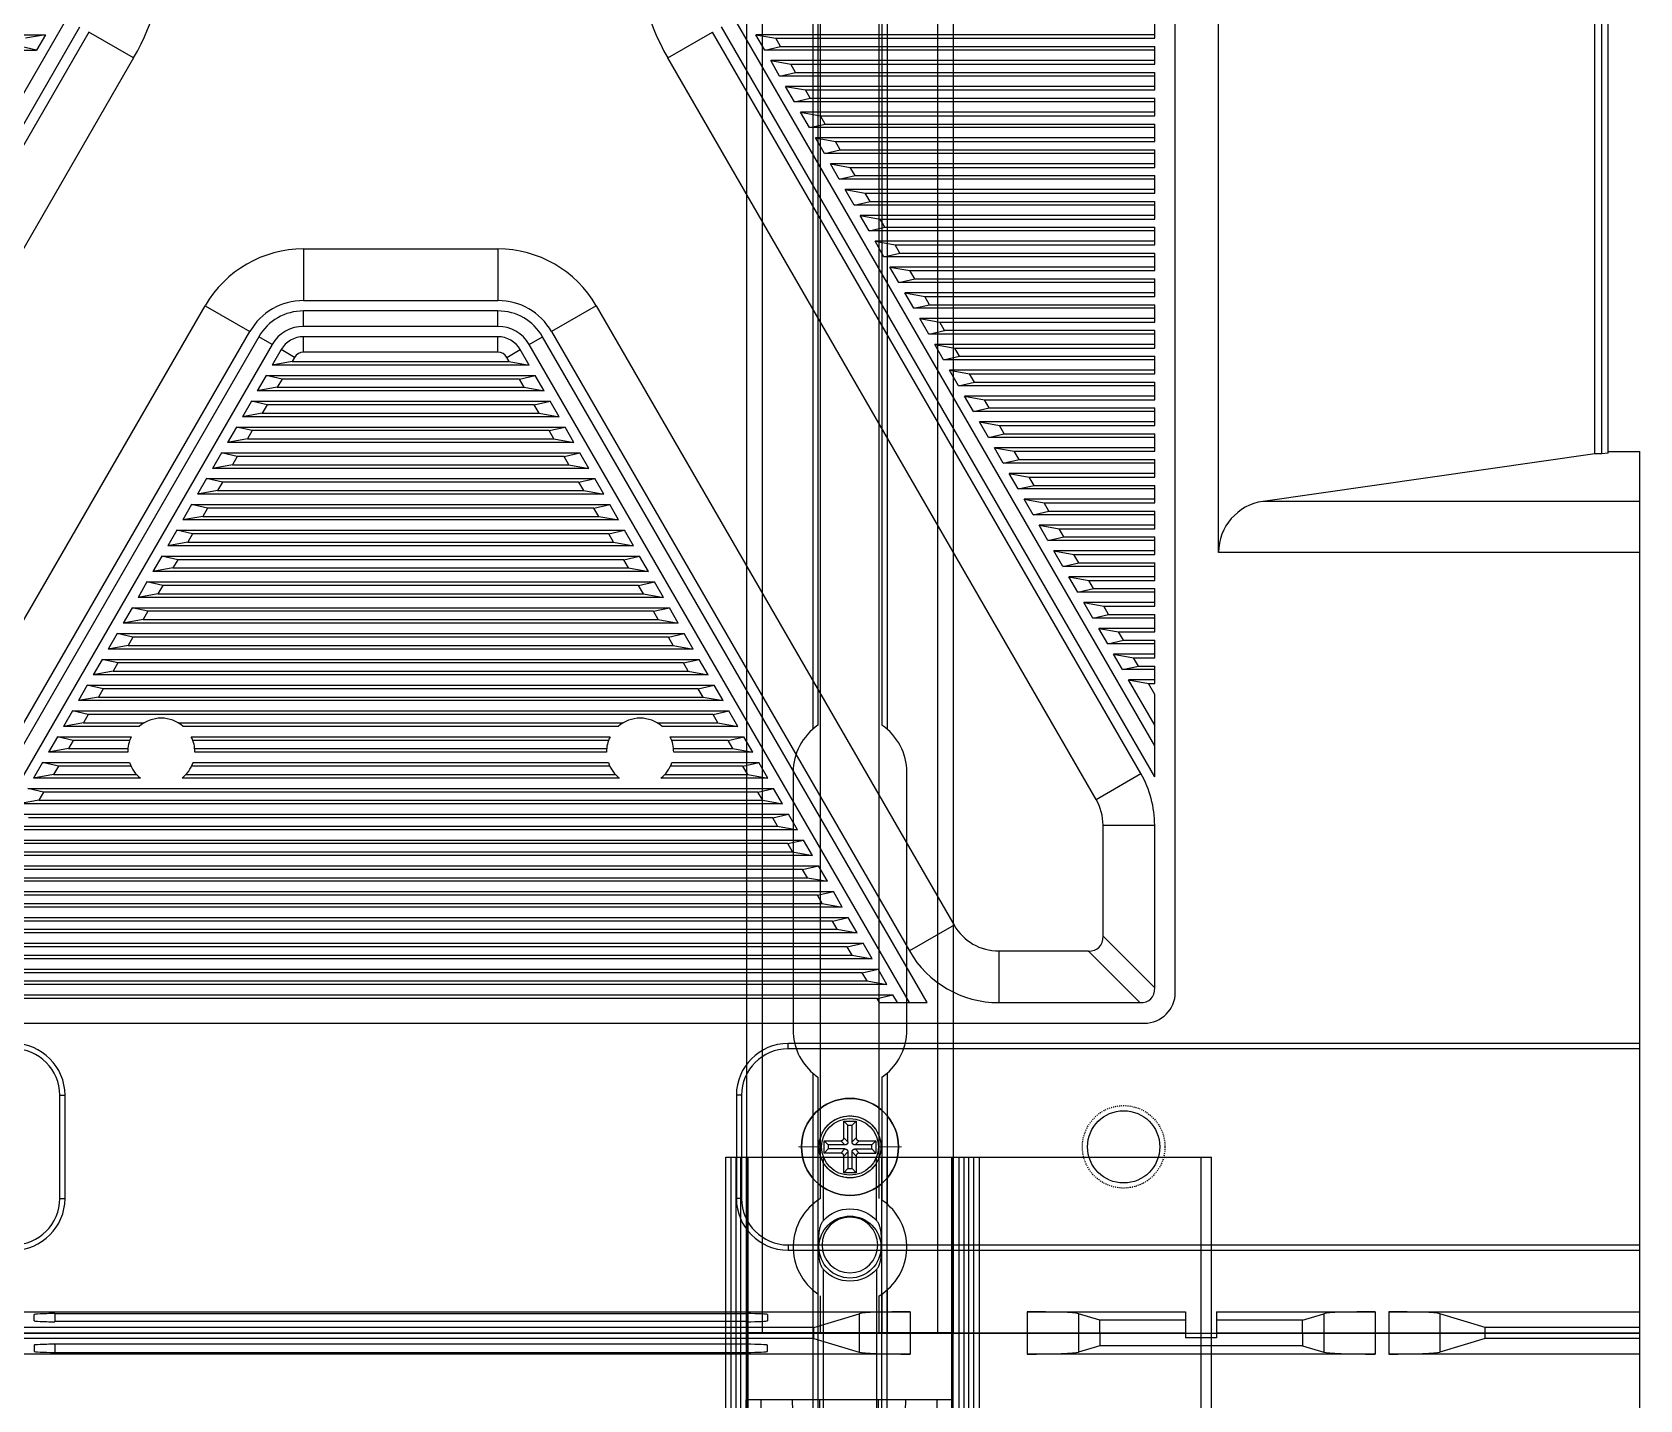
# Model space of a CAD drawing. Header units: millimetres. Extents: x 2185 to 26698, y 9658 to 17427.
# Drawn here: x 24470.9 to 24626.5, y 12769.2 to 12901.7 of the extents above; entities that cross this region are included whole.
import ezdxf

# ---------------------------------------------------------------- set-up
doc = ezdxf.new("R2010")
doc.units = ezdxf.units.MM
doc.linetypes.add('HIDDEN', pattern=[0.2, 0.1, -0.1])
doc.layers.add('02___PRT_ALL_AXES', color=7, linetype='Continuous')
doc.layers.add('DEFAULT_2', color=8, linetype='HIDDEN')
doc.layers.add('1轮廓线', color=7, linetype='Continuous', lineweight=25)

# ---------------------------------------------------------------- blocks, each defined once
blk = doc.blocks.new('543')
at = {"color": 7, "linetype": 'Continuous'}
for p, q in [((13760.14, 9953.98), (14000.09, 9953.98)), ((13920.12, 9953.48), (13840.12, 9953.48)), ((13844.62, 9952.82), (13844.62, 9952.21)), ((13846.62, 9952.91), (13846.62, 9952.12)), ((13913.62, 9952.91), (13846.62, 9952.91)), ((13913.62, 9952.12), (13913.62, 9952.91)), ((13915.62, 9952.21), (13915.62, 9952.82)), ((13920.12, 9953.48), (13920.12, 9953.98)), ((13920.12, 9953.48), (13924.51, 9952.14)), ((13924.51, 9953.98), (13924.51, 9952.14)), ((13929.46, 9953.98), (13929.46, 9951.95)), ((13940.78, 9953.98), (13940.78, 9951.95)), ((13945.73, 9953.98), (13945.73, 9952.14)), ((13947.8, 9952.77), (13945.73, 9952.14)), ((13947.8, 9953.98), (13947.8, 9952.77)), ((13967.44, 9952.77), (13947.8, 9952.77)), ((13967.44, 9953.98), (13967.44, 9952.77)), ((13967.44, 9952.77), (13969.51, 9952.14)), ((13969.51, 9953.98), (13969.51, 9952.14)), ((13974.46, 9953.98), (13974.46, 9951.95)), ((13975.78, 9953.98), (13975.78, 9951.95)), ((13980.73, 9953.98), (13980.73, 9952.14)), ((13985.12, 9953.48), (13980.73, 9952.14)), ((13985.12, 9953.48), (13985.12, 9953.98)), ((14000.09, 9953.48), (13985.12, 9953.48)), ((14000.09, 9868.64), (14000.09, 9953.98)), ((13929.46, 9951.95), (13830.78, 9951.95)), ((13846.62, 9952.12), (13913.62, 9952.12)), ((13974.46, 9951.95), (13940.78, 9951.95)), ((14000.09, 9951.95), (13975.78, 9951.95)), ((13955.12, 9717), (13955.12, 9921)), ((13996.43, 9769.14), (13996.43, 9868.87)), ((13997.02, 9769.22), (13997.02, 9868.78)), ((13959.31, 9759.6), (13959.31, 9816.5)), ((13995.73, 9769.14), (13995.73, 9816)), ((13807.12, 9740.86), (13847.76, 9811.25)), ((13953.12, 9740.86), (13912.48, 9811.25)), ((13953.12, 9809.4), (13953.12, 9811.1)), ((13807.12, 9737.86), (13849.06, 9810.5)), ((13807.12, 9809.75), (13845.74, 9809.75)), ((13849.92, 9810), (13808.46, 9738.18)), ((13845.74, 9809.75), (13843.8, 9809.4)), ((13845.74, 9809.75), (13844.87, 9808.25)), ((13854.25, 9807.5), (13849.92, 9810)), ((13905.99, 9807.5), (13910.32, 9810)), ((13951.78, 9738.18), (13910.32, 9810)), ((13953.12, 9737.86), (13911.18, 9810.5)), ((13953.12, 9809.75), (13914.5, 9809.75)), ((13914.5, 9809.75), (13916.44, 9809.4)), ((13915.37, 9808.25), (13914.5, 9809.75)), ((13807.12, 9808.25), (13844.87, 9808.25)), ((13844.87, 9808.25), (13843.34, 9808.6)), ((13915.37, 9808.25), (13916.9, 9808.6)), ((13953.12, 9808.25), (13915.37, 9808.25)), ((13916.44, 9809.4), (13953.12, 9809.4)), ((13916.9, 9808.6), (13916.44, 9809.4)), ((13916.9, 9808.6), (13953.12, 9808.6)), ((13953.12, 9806.9), (13953.12, 9808.6)), ((13854.25, 9807.5), (13812.79, 9735.68)), ((13947.45, 9735.68), (13905.99, 9807.5)), ((13953.12, 9807.25), (13915.95, 9807.25)), ((13915.95, 9807.25), (13917.88, 9806.9)), ((13916.81, 9805.75), (13915.95, 9807.25)), ((13917.88, 9806.9), (13953.12, 9806.9)), ((13918.34, 9806.1), (13917.88, 9806.9)), ((13916.81, 9805.75), (13918.34, 9806.1)), ((13953.12, 9805.75), (13916.81, 9805.75)), ((13918.34, 9806.1), (13953.12, 9806.1)), ((13953.12, 9804.4), (13953.12, 9806.1)), ((13953.12, 9804.75), (13917.39, 9804.75)), ((13917.39, 9804.75), (13919.32, 9804.4)), ((13918.25, 9803.25), (13917.39, 9804.75)), ((13918.25, 9803.25), (13919.78, 9803.6)), ((13953.12, 9803.25), (13918.25, 9803.25)), ((13919.32, 9804.4), (13953.12, 9804.4)), ((13919.78, 9803.6), (13919.32, 9804.4)), ((13919.78, 9803.6), (13953.12, 9803.6)), ((13953.12, 9801.9), (13953.12, 9803.6)), ((13953.12, 9802.25), (13918.83, 9802.25)), ((13918.83, 9802.25), (13920.77, 9801.9)), ((13919.7, 9800.75), (13918.83, 9802.25)), ((13920.77, 9801.9), (13953.12, 9801.9)), ((13921.23, 9801.1), (13920.77, 9801.9)), ((13919.7, 9800.75), (13921.23, 9801.1)), ((13953.12, 9800.75), (13919.7, 9800.75)), ((13921.23, 9801.1), (13953.12, 9801.1)), ((13953.12, 9799.4), (13953.12, 9801.1)), ((13953.12, 9799.75), (13920.28, 9799.75)), ((13920.28, 9799.75), (13922.21, 9799.4)), ((13921.14, 9798.25), (13920.28, 9799.75)), ((13921.14, 9798.25), (13922.67, 9798.6)), ((13922.21, 9799.4), (13953.12, 9799.4)), ((13922.67, 9798.6), (13922.21, 9799.4)), ((13922.67, 9798.6), (13953.12, 9798.6)), ((13953.12, 9796.9), (13953.12, 9798.6)), ((13953.12, 9798.25), (13921.14, 9798.25)), ((13953.12, 9797.25), (13921.72, 9797.25)), ((13921.72, 9797.25), (13923.65, 9796.9)), ((13922.58, 9795.75), (13921.72, 9797.25)), ((13922.58, 9795.75), (13924.11, 9796.1)), ((13953.12, 9795.75), (13922.58, 9795.75)), ((13923.65, 9796.9), (13953.12, 9796.9)), ((13924.11, 9796.1), (13923.65, 9796.9)), ((13924.11, 9796.1), (13953.12, 9796.1)), ((13953.12, 9794.4), (13953.12, 9796.1)), ((13953.12, 9794.75), (13923.16, 9794.75)), ((13923.16, 9794.75), (13925.1, 9794.4)), ((13924.03, 9793.25), (13923.16, 9794.75)), ((13925.1, 9794.4), (13953.12, 9794.4)), ((13925.56, 9793.6), (13925.1, 9794.4)), ((13924.03, 9793.25), (13925.56, 9793.6)), ((13953.12, 9793.25), (13924.03, 9793.25)), ((13925.56, 9793.6), (13953.12, 9793.6)), ((13953.12, 9791.9), (13953.12, 9793.6)), ((13953.12, 9792.25), (13924.61, 9792.25)), ((13924.61, 9792.25), (13926.54, 9791.9)), ((13925.47, 9790.75), (13924.61, 9792.25)), ((13925.47, 9790.75), (13927, 9791.1)), ((13926.54, 9791.9), (13953.12, 9791.9)), ((13927, 9791.1), (13926.54, 9791.9)), ((13927, 9791.1), (13953.12, 9791.1)), ((13953.12, 9789.4), (13953.12, 9791.1)), ((13953.12, 9790.75), (13925.47, 9790.75)), ((13953.12, 9789.75), (13926.05, 9789.75)), ((13926.05, 9789.75), (13927.98, 9789.4)), ((13926.91, 9788.25), (13926.05, 9789.75)), ((13927.98, 9789.4), (13953.12, 9789.4)), ((13928.44, 9788.6), (13927.98, 9789.4)), ((13870.71, 9789), (13889.53, 9789)), ((13870.71, 9789), (13870.71, 9784)), ((13889.53, 9789), (13889.53, 9784)), ((13926.91, 9788.25), (13928.44, 9788.6)), ((13953.12, 9788.25), (13926.91, 9788.25)), ((13928.44, 9788.6), (13953.12, 9788.6)), ((13953.12, 9786.9), (13953.12, 9788.6)), ((13953.12, 9787.25), (13927.49, 9787.25)), ((13927.49, 9787.25), (13929.43, 9786.9)), ((13928.36, 9785.75), (13927.49, 9787.25)), ((13928.36, 9785.75), (13929.89, 9786.1)), ((13929.43, 9786.9), (13953.12, 9786.9)), ((13929.89, 9786.1), (13929.43, 9786.9)), ((13929.89, 9786.1), (13953.12, 9786.1)), ((13953.12, 9784.4), (13953.12, 9786.1)), ((13953.12, 9785.75), (13928.36, 9785.75)), ((13953.12, 9784.75), (13928.94, 9784.75)), ((13928.94, 9784.75), (13930.87, 9784.4)), ((13929.8, 9783.25), (13928.94, 9784.75)), ((13826.54, 9723.5), (13861.18, 9783.5)), ((13861.18, 9783.5), (13865.51, 9781)), ((13870.71, 9784), (13889.53, 9784)), ((13889.53, 9783), (13870.71, 9783)), ((13870.71, 9781.5), (13870.71, 9783)), ((13889.53, 9781.5), (13889.53, 9783)), ((13899.06, 9783.5), (13894.73, 9781)), ((13899.06, 9783.5), (13933.7, 9723.5)), ((13929.8, 9783.25), (13931.33, 9783.6)), ((13953.12, 9783.25), (13929.8, 9783.25)), ((13930.87, 9784.4), (13953.12, 9784.4)), ((13931.33, 9783.6), (13930.87, 9784.4)), ((13931.33, 9783.6), (13953.12, 9783.6)), ((13953.12, 9781.9), (13953.12, 9783.6)), ((13889.53, 9781.5), (13870.71, 9781.5)), ((13953.12, 9782.25), (13930.38, 9782.25)), ((13930.38, 9782.25), (13932.31, 9781.9)), ((13931.25, 9780.75), (13930.38, 9782.25)), ((13932.31, 9781.9), (13953.12, 9781.9)), ((13932.78, 9781.1), (13932.31, 9781.9)), ((13866.38, 9780.5), (13829.14, 9716)), ((13830.87, 9721), (13865.51, 9781)), ((13867.68, 9779.75), (13866.38, 9780.5)), ((13889.53, 9780.5), (13870.71, 9780.5)), ((13870.71, 9779), (13870.71, 9780.5)), ((13889.53, 9779), (13889.53, 9780.5)), ((13892.56, 9779.75), (13893.86, 9780.5)), ((13931.1, 9716), (13893.86, 9780.5)), ((13894.73, 9781), (13929.37, 9721)), ((13931.25, 9780.75), (13932.78, 9781.1)), ((13953.12, 9780.75), (13931.25, 9780.75)), ((13953.12, 9781.1), (13932.78, 9781.1)), ((13953.12, 9779.4), (13953.12, 9781.1)), ((13867.68, 9779.75), (13830.87, 9716)), ((13868.54, 9779.25), (13867.68, 9777.75)), ((13869.84, 9778.5), (13868.54, 9779.25)), ((13869.84, 9778.5), (13869.61, 9778.1)), ((13889.53, 9779), (13870.71, 9779)), ((13890.4, 9778.5), (13891.7, 9779.25)), ((13890.63, 9778.1), (13890.4, 9778.5)), ((13892.56, 9777.75), (13891.7, 9779.25)), ((13929.37, 9716), (13892.56, 9779.75)), ((13953.12, 9779.75), (13931.82, 9779.75)), ((13931.82, 9779.75), (13933.76, 9779.4)), ((13932.69, 9778.25), (13931.82, 9779.75)), ((13932.69, 9778.25), (13934.22, 9778.6)), ((13933.76, 9779.4), (13953.12, 9779.4)), ((13934.22, 9778.6), (13933.76, 9779.4)), ((13934.22, 9778.6), (13953.12, 9778.6)), ((13953.12, 9776.9), (13953.12, 9778.6)), ((13867.1, 9776.75), (13866.23, 9775.25)), ((13867.1, 9776.75), (13893.14, 9776.75)), ((13868.63, 9776.4), (13867.1, 9776.75)), ((13869.61, 9778.1), (13867.68, 9777.75)), ((13892.56, 9777.75), (13867.68, 9777.75)), ((13869.61, 9778.1), (13890.63, 9778.1)), ((13890.63, 9778.1), (13892.56, 9777.75)), ((13891.61, 9776.4), (13893.14, 9776.75)), ((13894.01, 9775.25), (13893.14, 9776.75)), ((13953.12, 9778.25), (13932.69, 9778.25)), ((13953.12, 9777.25), (13933.27, 9777.25)), ((13933.27, 9777.25), (13935.2, 9776.9)), ((13934.13, 9775.75), (13933.27, 9777.25)), ((13935.2, 9776.9), (13953.12, 9776.9)), ((13935.66, 9776.1), (13935.2, 9776.9)), ((13868.17, 9775.6), (13866.23, 9775.25)), ((13894.01, 9775.25), (13866.23, 9775.25)), ((13868.63, 9776.4), (13868.17, 9775.6)), ((13868.17, 9775.6), (13892.07, 9775.6)), ((13891.61, 9776.4), (13868.63, 9776.4)), ((13892.07, 9775.6), (13891.61, 9776.4)), ((13892.07, 9775.6), (13894.01, 9775.25)), ((13934.13, 9775.75), (13935.66, 9776.1)), ((13953.12, 9775.75), (13934.13, 9775.75)), ((13935.66, 9776.1), (13953.12, 9776.1)), ((13953.12, 9774.4), (13953.12, 9776.1)), ((13865.66, 9774.25), (13864.79, 9772.75)), ((13865.66, 9774.25), (13894.58, 9774.25)), ((13867.19, 9773.9), (13865.66, 9774.25)), ((13867.19, 9773.9), (13866.72, 9773.1)), ((13893.05, 9773.9), (13867.19, 9773.9)), ((13893.05, 9773.9), (13894.58, 9774.25)), ((13893.52, 9773.1), (13893.05, 9773.9)), ((13895.45, 9772.75), (13894.58, 9774.25)), ((13953.12, 9774.75), (13934.71, 9774.75)), ((13934.71, 9774.75), (13936.64, 9774.4)), ((13935.58, 9773.25), (13934.71, 9774.75)), ((13936.64, 9774.4), (13953.12, 9774.4)), ((13937.11, 9773.6), (13936.64, 9774.4)), ((13866.72, 9773.1), (13864.79, 9772.75)), ((13895.45, 9772.75), (13864.79, 9772.75)), ((13866.72, 9773.1), (13893.52, 9773.1)), ((13893.52, 9773.1), (13895.45, 9772.75)), ((13935.58, 9773.25), (13937.11, 9773.6)), ((13953.12, 9773.25), (13935.58, 9773.25)), ((13953.12, 9772.25), (13936.15, 9772.25)), ((13936.15, 9772.25), (13938.09, 9771.9)), ((13937.02, 9770.75), (13936.15, 9772.25)), ((13937.11, 9773.6), (13953.12, 9773.6)), ((13953.12, 9771.9), (13953.12, 9773.6)), ((13864.21, 9771.75), (13863.35, 9770.25)), ((13865.28, 9770.6), (13863.35, 9770.25)), ((13864.21, 9771.75), (13896.03, 9771.75)), ((13865.74, 9771.4), (13864.21, 9771.75)), ((13865.74, 9771.4), (13865.28, 9770.6)), ((13865.28, 9770.6), (13894.96, 9770.6)), ((13894.5, 9771.4), (13865.74, 9771.4)), ((13894.5, 9771.4), (13896.03, 9771.75)), ((13894.96, 9770.6), (13894.5, 9771.4)), ((13894.96, 9770.6), (13896.89, 9770.25)), ((13896.89, 9770.25), (13896.03, 9771.75)), ((13937.02, 9770.75), (13938.55, 9771.1)), ((13953.12, 9770.75), (13937.02, 9770.75)), ((13938.09, 9771.9), (13953.12, 9771.9)), ((13938.55, 9771.1), (13938.09, 9771.9)), ((13938.55, 9771.1), (13953.12, 9771.1)), ((13953.12, 9769.4), (13953.12, 9771.1)), ((13862.77, 9769.25), (13861.9, 9767.75)), ((13862.77, 9769.25), (13897.47, 9769.25)), ((13864.3, 9768.9), (13862.77, 9769.25)), ((13896.89, 9770.25), (13863.35, 9770.25)), ((13895.94, 9768.9), (13897.47, 9769.25)), ((13898.34, 9767.75), (13897.47, 9769.25)), ((13953.12, 9769.75), (13937.6, 9769.75)), ((13937.6, 9769.75), (13939.53, 9769.4)), ((13938.46, 9768.25), (13937.6, 9769.75)), ((13939.53, 9769.4), (13953.12, 9769.4)), ((13939.99, 9768.6), (13939.53, 9769.4)), ((13995.73, 9769.14), (13963.61, 9764.55)), ((13996.43, 9769.14), (13995.73, 9769.14)), ((13997.02, 9769.22), (13996.43, 9769.14)), ((13997.02, 9769.37), (14000.09, 9769.37)), ((14000.09, 9684.03), (14000.09, 9769.37)), ((13863.84, 9768.1), (13861.9, 9767.75)), ((13898.34, 9767.75), (13861.9, 9767.75)), ((13864.3, 9768.9), (13863.84, 9768.1)), ((13863.84, 9768.1), (13896.4, 9768.1)), ((13895.94, 9768.9), (13864.3, 9768.9)), ((13896.4, 9768.1), (13895.94, 9768.9)), ((13896.4, 9768.1), (13898.34, 9767.75)), ((13938.46, 9768.25), (13939.99, 9768.6)), ((13953.12, 9768.25), (13938.46, 9768.25)), ((13939.99, 9768.6), (13953.12, 9768.6)), ((13953.12, 9766.9), (13953.12, 9768.6)), ((13861.33, 9766.75), (13860.46, 9765.25)), ((13861.33, 9766.75), (13898.91, 9766.75)), ((13862.86, 9766.4), (13861.33, 9766.75)), ((13862.86, 9766.4), (13862.39, 9765.6)), ((13897.38, 9766.4), (13862.86, 9766.4)), ((13897.38, 9766.4), (13898.91, 9766.75)), ((13897.85, 9765.6), (13897.38, 9766.4)), ((13899.78, 9765.25), (13898.91, 9766.75)), ((13953.12, 9767.25), (13939.04, 9767.25)), ((13939.04, 9767.25), (13940.97, 9766.9)), ((13939.91, 9765.75), (13939.04, 9767.25)), ((13939.91, 9765.75), (13941.44, 9766.1)), ((13940.97, 9766.9), (13953.12, 9766.9)), ((13941.44, 9766.1), (13940.97, 9766.9)), ((13941.44, 9766.1), (13953.12, 9766.1)), ((13953.12, 9764.4), (13953.12, 9766.1)), ((13862.39, 9765.6), (13860.46, 9765.25)), ((13899.78, 9765.25), (13860.46, 9765.25)), ((13862.39, 9765.6), (13897.85, 9765.6)), ((13897.85, 9765.6), (13899.78, 9765.25)), ((13953.12, 9765.75), (13939.91, 9765.75)), ((13953.12, 9764.75), (13940.48, 9764.75)), ((13940.48, 9764.75), (13942.42, 9764.4)), ((13941.35, 9763.25), (13940.48, 9764.75)), ((13942.42, 9764.4), (13953.12, 9764.4)), ((13942.88, 9763.6), (13942.42, 9764.4)), ((14000.09, 9764.55), (13963.61, 9764.55)), ((13859.88, 9764.25), (13859.02, 9762.75)), ((13860.95, 9763.1), (13859.02, 9762.75)), ((13901.22, 9762.75), (13859.02, 9762.75)), ((13861.41, 9763.9), (13859.88, 9764.25)), ((13859.88, 9764.25), (13900.36, 9764.25)), ((13861.41, 9763.9), (13860.95, 9763.1)), ((13860.95, 9763.1), (13899.29, 9763.1)), ((13898.83, 9763.9), (13861.41, 9763.9)), ((13898.83, 9763.9), (13900.36, 9764.25)), ((13899.29, 9763.1), (13898.83, 9763.9)), ((13899.29, 9763.1), (13901.22, 9762.75)), ((13901.22, 9762.75), (13900.36, 9764.25)), ((13941.35, 9763.25), (13942.88, 9763.6)), ((13953.12, 9763.25), (13941.35, 9763.25)), ((13942.88, 9763.6), (13953.12, 9763.6)), ((13953.12, 9761.9), (13953.12, 9763.6)), ((13858.44, 9761.75), (13857.57, 9760.25)), ((13858.44, 9761.75), (13901.8, 9761.75)), ((13859.97, 9761.4), (13858.44, 9761.75)), ((13859.97, 9761.4), (13859.51, 9760.6)), ((13900.27, 9761.4), (13859.97, 9761.4)), ((13900.27, 9761.4), (13901.8, 9761.75)), ((13900.73, 9760.6), (13900.27, 9761.4)), ((13902.67, 9760.25), (13901.8, 9761.75)), ((13953.12, 9762.25), (13941.93, 9762.25)), ((13941.93, 9762.25), (13943.86, 9761.9)), ((13942.79, 9760.75), (13941.93, 9762.25)), ((13943.86, 9761.9), (13953.12, 9761.9)), ((13944.32, 9761.1), (13943.86, 9761.9)), ((13859.51, 9760.6), (13857.57, 9760.25)), ((13902.67, 9760.25), (13857.57, 9760.25)), ((13859.51, 9760.6), (13900.73, 9760.6)), ((13900.73, 9760.6), (13902.67, 9760.25)), ((13942.79, 9760.75), (13944.32, 9761.1)), ((13953.12, 9760.75), (13942.79, 9760.75)), ((13953.12, 9759.75), (13943.37, 9759.75)), ((13943.37, 9759.75), (13945.3, 9759.4)), ((13944.24, 9758.25), (13943.37, 9759.75)), ((13944.32, 9761.1), (13953.12, 9761.1)), ((13953.12, 9759.4), (13953.12, 9761.1)), ((13857, 9759.25), (13856.13, 9757.75)), ((13858.06, 9758.1), (13856.13, 9757.75)), ((13857, 9759.25), (13903.24, 9759.25)), ((13858.53, 9758.9), (13857, 9759.25)), ((13858.53, 9758.9), (13858.06, 9758.1)), ((13858.06, 9758.1), (13902.18, 9758.1)), ((13901.71, 9758.9), (13858.53, 9758.9)), ((13901.71, 9758.9), (13903.24, 9759.25)), ((13902.18, 9758.1), (13901.71, 9758.9)), ((13902.18, 9758.1), (13904.11, 9757.75)), ((13904.11, 9757.75), (13903.24, 9759.25)), ((13944.24, 9758.25), (13945.77, 9758.6)), ((13953.12, 9758.25), (13944.24, 9758.25)), ((13945.3, 9759.4), (13953.12, 9759.4)), ((13945.77, 9758.6), (13945.3, 9759.4)), ((13945.77, 9758.6), (13953.12, 9758.6)), ((13953.12, 9756.9), (13953.12, 9758.6)), ((14000.09, 9759.6), (13959.31, 9759.6)), ((13855.55, 9756.75), (13854.69, 9755.25)), ((13855.55, 9756.75), (13904.69, 9756.75)), ((13857.08, 9756.4), (13855.55, 9756.75)), ((13904.11, 9757.75), (13856.13, 9757.75)), ((13903.16, 9756.4), (13904.69, 9756.75)), ((13905.55, 9755.25), (13904.69, 9756.75)), ((13953.12, 9757.25), (13944.81, 9757.25)), ((13944.81, 9757.25), (13946.75, 9756.9)), ((13945.68, 9755.75), (13944.81, 9757.25)), ((13946.75, 9756.9), (13953.12, 9756.9)), ((13947.21, 9756.1), (13946.75, 9756.9)), ((13856.62, 9755.6), (13854.69, 9755.25)), ((13905.55, 9755.25), (13854.69, 9755.25)), ((13857.08, 9756.4), (13856.62, 9755.6)), ((13856.62, 9755.6), (13903.62, 9755.6)), ((13903.16, 9756.4), (13857.08, 9756.4)), ((13903.62, 9755.6), (13903.16, 9756.4)), ((13903.62, 9755.6), (13905.55, 9755.25)), ((13945.68, 9755.75), (13947.21, 9756.1)), ((13953.12, 9755.75), (13945.68, 9755.75)), ((13947.21, 9756.1), (13953.12, 9756.1)), ((13953.12, 9754.4), (13953.12, 9756.1)), ((13854.11, 9754.25), (13853.24, 9752.75)), ((13854.11, 9754.25), (13906.13, 9754.25)), ((13855.64, 9753.9), (13854.11, 9754.25)), ((13855.64, 9753.9), (13855.18, 9753.1)), ((13904.6, 9753.9), (13855.64, 9753.9)), ((13904.6, 9753.9), (13906.13, 9754.25)), ((13905.06, 9753.1), (13904.6, 9753.9)), ((13907, 9752.75), (13906.13, 9754.25)), ((13953.12, 9754.75), (13946.26, 9754.75)), ((13946.26, 9754.75), (13948.19, 9754.4)), ((13947.12, 9753.25), (13946.26, 9754.75)), ((13947.12, 9753.25), (13948.65, 9753.6)), ((13948.19, 9754.4), (13953.12, 9754.4)), ((13948.65, 9753.6), (13948.19, 9754.4)), ((13948.65, 9753.6), (13953.12, 9753.6)), ((13953.12, 9751.9), (13953.12, 9753.6)), ((13855.18, 9753.1), (13853.24, 9752.75)), ((13907, 9752.75), (13853.24, 9752.75)), ((13855.18, 9753.1), (13905.06, 9753.1)), ((13905.06, 9753.1), (13907, 9752.75)), ((13953.12, 9753.25), (13947.12, 9753.25)), ((13953.12, 9752.25), (13947.7, 9752.25)), ((13947.7, 9752.25), (13949.63, 9751.9)), ((13948.57, 9750.75), (13947.7, 9752.25)), ((13949.63, 9751.9), (13953.12, 9751.9)), ((13950.1, 9751.1), (13949.63, 9751.9)), ((13852.67, 9751.75), (13851.8, 9750.25)), ((13853.73, 9750.6), (13851.8, 9750.25)), ((13854.2, 9751.4), (13852.67, 9751.75)), ((13852.67, 9751.75), (13907.57, 9751.75)), ((13854.2, 9751.4), (13853.73, 9750.6)), ((13853.73, 9750.6), (13906.51, 9750.6)), ((13906.04, 9751.4), (13854.2, 9751.4)), ((13906.04, 9751.4), (13907.57, 9751.75)), ((13906.51, 9750.6), (13906.04, 9751.4)), ((13906.51, 9750.6), (13908.44, 9750.25)), ((13908.44, 9750.25), (13907.57, 9751.75)), ((13948.57, 9750.75), (13950.1, 9751.1)), ((13953.12, 9750.75), (13948.57, 9750.75)), ((13950.1, 9751.1), (13953.12, 9751.1)), ((13953.12, 9749.4), (13953.12, 9751.1)), ((13851.22, 9749.25), (13850.36, 9747.75)), ((13852.75, 9748.9), (13851.22, 9749.25)), ((13851.22, 9749.25), (13909.02, 9749.25)), ((13908.44, 9750.25), (13851.8, 9750.25)), ((13852.75, 9748.9), (13852.29, 9748.1)), ((13907.49, 9748.9), (13852.75, 9748.9)), ((13907.49, 9748.9), (13909.02, 9749.25)), ((13907.95, 9748.1), (13907.49, 9748.9)), ((13909.88, 9747.75), (13909.02, 9749.25)), ((13953.12, 9749.75), (13949.14, 9749.75)), ((13949.14, 9749.75), (13951.08, 9749.4)), ((13950.01, 9748.25), (13949.14, 9749.75)), ((13951.08, 9749.4), (13953.12, 9749.4)), ((13951.54, 9748.6), (13951.08, 9749.4)), ((13852.29, 9748.1), (13850.36, 9747.75)), ((13909.88, 9747.75), (13850.36, 9747.75)), ((13852.29, 9748.1), (13907.95, 9748.1)), ((13907.95, 9748.1), (13909.88, 9747.75)), ((13950.01, 9748.25), (13951.54, 9748.6)), ((13953.12, 9748.25), (13950.01, 9748.25)), ((13953.12, 9747.25), (13950.59, 9747.25)), ((13950.59, 9747.25), (13952.52, 9746.9)), ((13953.12, 9742.86), (13950.59, 9747.25)), ((13951.54, 9748.6), (13953.12, 9748.6)), ((13953.12, 9746.9), (13953.12, 9748.6)), ((13849.78, 9746.75), (13848.91, 9745.25)), ((13849.78, 9746.75), (13910.46, 9746.75)), ((13851.31, 9746.4), (13849.78, 9746.75)), ((13851.31, 9746.4), (13850.85, 9745.6)), ((13908.93, 9746.4), (13851.31, 9746.4)), ((13908.93, 9746.4), (13910.46, 9746.75)), ((13909.39, 9745.6), (13908.93, 9746.4)), ((13911.33, 9745.25), (13910.46, 9746.75)), ((13952.52, 9746.9), (13953.12, 9746.9)), ((13953.12, 9745.86), (13952.52, 9746.9)), ((13953.12, 9737.86), (13953.12, 9745.86)), ((13848.34, 9744.25), (13847.47, 9742.75)), ((13848.34, 9744.25), (13911.9, 9744.25)), ((13849.87, 9743.9), (13848.34, 9744.25)), ((13850.85, 9745.6), (13848.91, 9745.25)), ((13911.33, 9745.25), (13848.91, 9745.25)), ((13850.85, 9745.6), (13909.39, 9745.6)), ((13909.39, 9745.6), (13911.33, 9745.25)), ((13910.37, 9743.9), (13911.9, 9744.25)), ((13912.77, 9742.75), (13911.9, 9744.25)), ((13849.4, 9743.1), (13847.47, 9742.75)), ((13849.87, 9743.9), (13849.4, 9743.1)), ((13910.37, 9743.9), (13849.87, 9743.9)), ((13910.84, 9743.1), (13910.37, 9743.9)), ((13910.84, 9743.1), (13912.77, 9742.75)), ((13846.89, 9741.75), (13846.03, 9740.25)), ((13848.42, 9741.4), (13846.89, 9741.75)), ((13848.42, 9741.4), (13847.96, 9740.6)), ((13911.82, 9741.4), (13913.35, 9741.75)), ((13912.28, 9740.6), (13911.82, 9741.4)), ((13914.21, 9740.25), (13913.35, 9741.75)), ((13847.96, 9740.6), (13846.03, 9740.25)), ((13912.28, 9740.6), (13914.21, 9740.25)), ((13845.45, 9739.25), (13844.58, 9737.75)), ((13846.52, 9738.1), (13844.58, 9737.75)), ((13846.98, 9738.9), (13845.45, 9739.25)), ((13846.98, 9738.9), (13846.52, 9738.1)), ((13913.26, 9738.9), (13914.79, 9739.25)), ((13913.72, 9738.1), (13913.26, 9738.9)), ((13913.72, 9738.1), (13915.66, 9737.75)), ((13915.66, 9737.75), (13914.79, 9739.25)), ((13947.45, 9735.68), (13951.78, 9738.18)), ((13845.54, 9736.4), (13844.01, 9736.75)), ((13844.01, 9736.75), (13916.23, 9736.75)), ((13845.54, 9736.4), (13845.07, 9735.6)), ((13914.7, 9736.4), (13845.54, 9736.4)), ((13914.7, 9736.4), (13916.23, 9736.75)), ((13915.17, 9735.6), (13914.7, 9736.4)), ((13917.1, 9735.25), (13916.23, 9736.75)), ((13845.07, 9735.6), (13843.14, 9735.25)), ((13917.1, 9735.25), (13843.14, 9735.25)), ((13845.07, 9735.6), (13915.17, 9735.6)), ((13915.17, 9735.6), (13917.1, 9735.25)), ((13842.56, 9734.25), (13917.68, 9734.25)), ((13916.15, 9733.9), (13844.09, 9733.9)), ((13916.15, 9733.9), (13917.68, 9734.25)), ((13916.61, 9733.1), (13916.15, 9733.9)), ((13918.54, 9732.75), (13917.68, 9734.25)), ((13948.12, 9733.18), (13953.12, 9733.18)), ((13948.12, 9722.44), (13948.12, 9733.18)), ((13953.12, 9717.44), (13953.12, 9733.18)), ((13841.12, 9731.75), (13919.12, 9731.75)), ((13918.54, 9732.75), (13841.7, 9732.75)), ((13843.63, 9733.1), (13916.61, 9733.1)), ((13916.61, 9733.1), (13918.54, 9732.75)), ((13917.59, 9731.4), (13919.12, 9731.75)), ((13919.99, 9730.25), (13919.12, 9731.75)), ((13919.99, 9730.25), (13840.25, 9730.25)), ((13842.19, 9730.6), (13918.05, 9730.6)), ((13917.59, 9731.4), (13842.65, 9731.4)), ((13918.05, 9730.6), (13917.59, 9731.4)), ((13918.05, 9730.6), (13919.99, 9730.25)), ((13839.68, 9729.25), (13920.56, 9729.25)), ((13919.03, 9728.9), (13841.21, 9728.9)), ((13919.03, 9728.9), (13920.56, 9729.25)), ((13919.5, 9728.1), (13919.03, 9728.9)), ((13921.43, 9727.75), (13920.56, 9729.25)), ((13921.43, 9727.75), (13838.81, 9727.75)), ((13840.74, 9728.1), (13919.5, 9728.1)), ((13919.5, 9728.1), (13921.43, 9727.75)), ((13838.23, 9726.75), (13922.01, 9726.75)), ((13839.3, 9725.6), (13920.94, 9725.6)), ((13920.48, 9726.4), (13839.76, 9726.4)), ((13920.48, 9726.4), (13922.01, 9726.75)), ((13920.94, 9725.6), (13920.48, 9726.4)), ((13920.94, 9725.6), (13922.87, 9725.25)), ((13922.87, 9725.25), (13922.01, 9726.75)), ((13836.79, 9724.25), (13923.45, 9724.25)), ((13922.87, 9725.25), (13837.37, 9725.25)), ((13921.92, 9723.9), (13838.32, 9723.9)), ((13921.92, 9723.9), (13923.45, 9724.25)), ((13922.38, 9723.1), (13921.92, 9723.9)), ((13924.32, 9722.75), (13923.45, 9724.25)), ((13924.32, 9722.75), (13835.92, 9722.75)), ((13837.86, 9723.1), (13922.38, 9723.1)), ((13922.38, 9723.1), (13924.32, 9722.75)), ((13933.7, 9723.5), (13929.37, 9721)), ((13953.12, 9717.44), (13948.12, 9722.44)), ((13835.35, 9721.75), (13924.89, 9721.75)), ((13923.36, 9721.4), (13836.88, 9721.4)), ((13923.36, 9721.4), (13924.89, 9721.75)), ((13923.83, 9720.6), (13923.36, 9721.4)), ((13925.76, 9720.25), (13924.89, 9721.75)), ((13938.03, 9721), (13946.68, 9721)), ((13938.03, 9721), (13938.03, 9716)), ((13951.68, 9716), (13946.68, 9721)), ((13833.9, 9719.25), (13926.34, 9719.25)), ((13925.76, 9720.25), (13834.48, 9720.25)), ((13836.41, 9720.6), (13923.83, 9720.6)), ((13923.83, 9720.6), (13925.76, 9720.25)), ((13924.81, 9718.9), (13926.34, 9719.25)), ((13927.2, 9717.75), (13926.34, 9719.25)), ((13927.2, 9717.75), (13833.04, 9717.75)), ((13834.97, 9718.1), (13925.27, 9718.1)), ((13924.81, 9718.9), (13835.43, 9718.9)), ((13925.27, 9718.1), (13924.81, 9718.9)), ((13925.27, 9718.1), (13927.2, 9717.75)), ((13832.46, 9716.75), (13927.78, 9716.75)), ((13926.25, 9716.4), (13833.99, 9716.4)), ((13926.25, 9716.4), (13927.78, 9716.75)), ((13926.48, 9716), (13926.25, 9716.4)), ((13928.21, 9716), (13927.78, 9716.75)), ((13926.48, 9716), (13931.1, 9716)), ((13938.03, 9716), (13951.68, 9716)), ((13808.12, 9714), (13952.12, 9714)), ((14000.09, 9712.03), (13917.62, 9712.03)), ((13917.62, 9711.53), (13917.62, 9712.03)), ((14000.09, 9711.53), (13917.62, 9711.53)), ((13847.12, 9707.03), (13847.62, 9707.03)), ((13847.12, 9697.03), (13847.12, 9707.03)), ((13847.62, 9697.03), (13847.62, 9707.03)), ((13913.12, 9707.03), (13912.62, 9707.03)), ((13912.62, 9707.03), (13912.62, 9697.03)), ((13913.12, 9707.03), (13913.12, 9697.03)), ((13847.12, 9697.03), (13847.62, 9697.03)), ((13913.12, 9697.03), (13912.62, 9697.03)), ((13917.62, 9692.53), (14000.09, 9692.53)), ((13917.62, 9692.53), (13917.62, 9692.03)), ((13917.62, 9692.03), (14000.09, 9692.03)), ((13830.78, 9686.06), (13929.46, 9686.06)), ((13844.62, 9685.18), (13844.62, 9685.79)), ((13846.62, 9685.88), (13913.62, 9685.88)), ((13846.62, 9685.88), (13846.62, 9685.1)), ((13913.62, 9685.1), (13846.62, 9685.1)), ((13913.62, 9685.1), (13913.62, 9685.88)), ((13915.62, 9685.79), (13915.62, 9685.18)), ((13920.12, 9684.53), (13924.51, 9685.87)), ((13924.51, 9685.87), (13924.51, 9684.03)), ((13929.46, 9686.06), (13929.46, 9684.03)), ((13940.78, 9686.06), (13956.12, 9686.06)), ((13940.78, 9686.06), (13940.78, 9684.03)), ((13947.8, 9685.24), (13945.73, 9685.87)), ((13945.73, 9685.87), (13945.73, 9684.03)), ((13956.12, 9685.24), (13947.8, 9685.24)), ((13947.8, 9684.03), (13947.8, 9685.24)), ((13956.12, 9686.06), (13956.12, 9683.53)), ((13959.12, 9686.06), (13974.46, 9686.06)), ((13959.12, 9686.06), (13959.12, 9683.53)), ((13967.44, 9685.24), (13959.12, 9685.24)), ((13967.44, 9685.24), (13969.51, 9685.87)), ((13967.44, 9684.03), (13967.44, 9685.24)), ((13969.51, 9685.87), (13969.51, 9684.03)), ((13974.46, 9686.06), (13974.46, 9684.03)), ((13975.78, 9686.06), (14000.09, 9686.06)), ((13975.78, 9686.06), (13975.78, 9684.03)), ((13985.12, 9684.53), (13980.73, 9685.87)), ((13980.73, 9685.87), (13980.73, 9684.03)), ((13804.12, 9684.03), (13956.12, 9684.03)), ((13920.12, 9684.53), (13840.12, 9684.53)), ((13920.12, 9684.03), (13920.12, 9684.53)), ((13959.12, 9683.53), (13956.12, 9683.53)), ((13959.12, 9684.03), (14000.09, 9684.03)), ((14000.09, 9684.53), (13985.12, 9684.53)), ((13985.12, 9684.03), (13985.12, 9684.53))]:
    blk.add_line(p, q, dxfattribs=at)
for centre, radius in [((13950.12, 9702.03), 3.5), ((13950.12, 9702.03), 3.5), ((13950.12, 9702.03), 3.5), ((13950.12, 9702.03), 3.5), ((13923.62, 9702.03), 2.75), ((13923.62, 9702.03), 2.75), ((13923.62, 9702.03), 2.75), ((13923.62, 9702.03), 2.75)]:
    blk.add_circle(centre, radius, dxfattribs=at)
at = {"color": 2, "linetype": 'Continuous'}
blk.add_circle((13950.12, 9702.03), 3.5, dxfattribs=at)
at = {"color": 3, "linetype": 'Continuous'}
blk.add_circle((13923.62, 9702.03), 2.75, dxfattribs=at)
at = {"color": 7, "linetype": 'Continuous'}
for centre, radius, start, end in [((13834.34, 9819), 23, 330, 30), ((13925.9, 9819), 23, 150, 210), ((13870.71, 9778), 11, 90, 150), ((13889.53, 9778), 11, 30, 90), ((13870.71, 9778), 6, 90, 150), ((13870.71, 9778), 5, 90, 150), ((13889.53, 9778), 6, 30, 90), ((13889.53, 9778), 5, 30, 90), ((13870.71, 9778), 3.5, 90, 150), ((13889.53, 9778), 3.5, 30, 90), ((13870.71, 9778), 2.5, 90, 150), ((13889.53, 9778), 2.5, 30, 90), ((13870.71, 9778), 1, 90, 150), ((13889.53, 9778), 1, 30, 90), ((13943.12, 9733.18), 10, 0, 30), ((13943.12, 9733.18), 5, 0, 30), ((13938.03, 9726), 5, 210, 270), ((13938.03, 9726), 10, 210, 270), ((13952.12, 9717), 3, 270, 0), ((13842.62, 9707.03), 5, 0, 90), ((13842.62, 9707.03), 4.5, 0, 90), ((13917.62, 9707.03), 5, 90, 180), ((13917.62, 9707.03), 4.5, 90, 180), ((13842.62, 9697.03), 5, 270, 0), ((13842.62, 9697.03), 4.5, 270, 0), ((13917.62, 9697.03), 5, 180, 270), ((13917.62, 9697.03), 4.5, 180, 270)]:
    blk.add_arc(centre, radius, start, end, dxfattribs=at)
for centre, major_axis, ratio, start_param, end_param in [((13846.62, 9952.82), (2, 0), 0.043661, 1.570796, 3.141593), ((13913.62, 9952.82), (2, 0), 0.043661, 0, 1.570796), ((13846.62, 9952.21), (2, 0), 0.043661, 3.141593, 4.712389), ((13913.62, 9952.21), (2, 0), 0.043661, -1.570796, 0), ((13929.46, 9952.17), (5, 0), 0.043661, -2.999697, -1.570796), ((13940.78, 9952.17), (5, 0), 0.043661, -1.570796, -0.141895), ((13974.46, 9952.17), (5, 0), 0.043661, -2.999697, -1.570796), ((13975.78, 9952.17), (5, 0), 0.043661, -1.570796, -0.141895), ((13964.31, 9759.6), (0, 5), 1, 0.141895, 1.570796), ((13930.72, 9738.4), (-17.04, 17.04), 0.207514, 2.936982, 3.346203), ((13935.72, 9733.4), (17.04, -17.04), 0.207514, -0.20461, 0.20461), ((13846.62, 9685.79), (2, 0), 0.043661, 1.570796, 3.141593), ((13846.62, 9685.18), (2, 0), 0.043661, -3.141593, -1.570796), ((13913.62, 9685.79), (2, 0), 0.043661, 0, 1.570796), ((13913.62, 9685.18), (2, 0), 0.043661, -1.570796, 0), ((13929.46, 9685.84), (5, 0), 0.043661, 1.570796, 2.999697), ((13940.78, 9685.84), (5, 0), 0.043661, 0.141895, 1.570796), ((13974.46, 9685.84), (5, 0), 0.043661, 1.570796, 2.999697), ((13975.78, 9685.84), (5, 0), 0.043661, 0.141895, 1.570796)]:
    blk.add_ellipse(centre, major_axis=major_axis, ratio=ratio, start_param=start_param, end_param=end_param, dxfattribs=at)
at = {"layer": '02___PRT_ALL_AXES', "color": 7, "linetype": 'Continuous'}
for p, q in [((13854.8, 9742.75), (13847.47, 9742.75)), ((13849.4, 9743.1), (13855.29, 9743.1)), ((13858.59, 9743.1), (13901.65, 9743.1)), ((13901.17, 9742.75), (13859.07, 9742.75)), ((13904.95, 9743.1), (13910.84, 9743.1)), ((13912.77, 9742.75), (13905.44, 9742.75)), ((13846.89, 9741.75), (13854.03, 9741.75)), ((13853.88, 9741.4), (13848.42, 9741.4)), ((13859.85, 9741.75), (13900.39, 9741.75)), ((13900.24, 9741.4), (13860, 9741.4)), ((13906.21, 9741.75), (13913.35, 9741.75)), ((13911.82, 9741.4), (13906.36, 9741.4)), ((13853.69, 9740.25), (13846.03, 9740.25)), ((13847.96, 9740.6), (13853.7, 9740.6)), ((13860.17, 9740.6), (13900.07, 9740.6)), ((13900.05, 9740.25), (13860.19, 9740.25)), ((13906.54, 9740.6), (13912.28, 9740.6)), ((13914.21, 9740.25), (13906.55, 9740.25)), ((13845.45, 9739.25), (13853.86, 9739.25)), ((13846.52, 9738.1), (13854.55, 9738.1)), ((13854, 9738.9), (13846.98, 9738.9)), ((13859.33, 9738.1), (13900.91, 9738.1)), ((13900.37, 9738.9), (13859.87, 9738.9)), ((13860.01, 9739.25), (13900.23, 9739.25)), ((13905.69, 9738.1), (13913.72, 9738.1)), ((13913.26, 9738.9), (13906.24, 9738.9)), ((13906.38, 9739.25), (13914.79, 9739.25)), ((13854.92, 9737.75), (13844.58, 9737.75)), ((13901.29, 9737.75), (13858.95, 9737.75)), ((13915.66, 9737.75), (13905.32, 9737.75))]:
    blk.add_line(p, q, dxfattribs=at)
for centre, start, end in [((13856.94, 9740.3), 48.9247, 131.0753), ((13903.3, 9740.3), 48.9247, 131.0753), ((13856.94, 9740.3), 153.5028, 180.8815), ((13856.94, 9740.3), 359.1185, 26.4972), ((13903.3, 9740.3), 153.5028, 180.8815), ((13903.3, 9740.3), 359.1185, 26.4972), ((13856.94, 9740.3), 198.8491, 231.6851), ((13856.94, 9740.3), 308.3149, 341.1509), ((13903.3, 9740.3), 198.8491, 231.6851), ((13903.3, 9740.3), 308.3149, 341.1509)]:
    blk.add_arc(centre, 3.25, start, end, dxfattribs=at)
at = {"layer": 'DEFAULT_2', "color": 8, "linetype": 'HIDDEN'}
for centre, radius in [((13950.12, 9702.03), 4), ((13923.62, 9702.03), 3)]:
    blk.add_circle(centre, radius, dxfattribs=at)
blk = doc.blocks.new('*U129')
at = {"color": 4, "lineweight": 5}
for p in [(-13880.12, -9683.75), (-13880.12, -9953.75)]:
    blk.add_blockref('543', p, dxfattribs=at)
blk = doc.blocks.new('*U130')
at = {"color": 0, "linetype": 'ByBlock', "lineweight": -2, "transparency": 16777216}
blk.add_blockref('*U129', (240, 0), dxfattribs=at)
blk = doc.blocks.new('dfghv')
at = {"color": 114, "linetype": 'Continuous', "true_color": 0x139b48}
for p, q in [((14042.53, 10207.42), (14042.53, 10227.42)), ((14042.53, 10227.42), (15116.03, 10227.42)), ((15116.03, 10225.92), (14042.53, 10225.92)), ((14096.83, 10222.92), (14071.83, 10222.92)), ((14046.67, 10221.02), (14042.53, 10221.02)), ((14046.29, 10220.52), (14042.53, 10220.52)), ((14067.67, 10221.02), (14054.99, 10221.02)), ((14067.29, 10220.52), (14055.37, 10220.52)), ((14600.99, 10221.02), (14100.99, 10221.02)), ((14601.37, 10220.52), (14101.37, 10220.52)), ((14042.53, 10220.26), (14046.12, 10220.26)), ((14055.54, 10220.26), (15064.12, 10220.26)), ((14042.53, 10214.58), (14046.12, 10214.58)), ((14046.29, 10214.32), (14042.53, 10214.32)), ((14067.29, 10214.32), (14055.37, 10214.32)), ((14055.54, 10214.58), (15064.12, 10214.58)), ((14601.37, 10214.32), (14101.37, 10214.32)), ((14046.67, 10213.82), (14042.53, 10213.82)), ((14067.67, 10213.82), (14054.99, 10213.82)), ((14600.99, 10213.82), (14100.99, 10213.82)), ((14071.83, 10211.92), (14096.83, 10211.92)), ((14042.53, 10208.92), (15116.03, 10208.92)), ((15116.03, 10207.42), (14042.53, 10207.42))]:
    blk.add_line(p, q, dxfattribs=at)
blk.add_circle((14050.83, 10217.42), 3, dxfattribs=at)
for centre, start, end in [((14050.83, 10217.42), 31.0806, 145.6923), ((14071.83, 10217.42), 90, 139.1148), ((14096.83, 10217.42), 34.3077, 90), ((14071.83, 10217.42), 139.1148, 145.6923), ((14050.83, 10217.42), 211.0806, 325.6923), ((14071.83, 10217.42), 214.3077, 220.8852), ((14096.83, 10217.42), 270, 325.6923), ((14071.83, 10217.42), 220.8852, 270)]:
    blk.add_arc(centre, 5.5, start, end, dxfattribs=at)
blk = doc.blocks.new('*U448')
at = {"rotation": 90}
blk.add_blockref('dfghv', (10217.42, -14579.28), dxfattribs=at)
blk = doc.blocks.new('*U449')
at = {"color": 0, "linetype": 'ByBlock', "lineweight": -2, "transparency": 16777216}
blk.add_blockref('*U448', (0, 0), dxfattribs=at)
blk = doc.blocks.new('zdxfvc')
at = {"color": 30, "linetype": 'Continuous', "true_color": 0xf26722}
for p, q in [((13358.84, 10082.46), (12825.34, 10082.46)), ((13358.84, 10062.46), (13358.84, 10082.46)), ((12825.34, 10080.96), (13358.84, 10080.96)), ((13316.35, 10075.3), (13358.84, 10075.3)), ((13316.35, 10069.62), (13358.84, 10069.62)), ((13358.84, 10063.96), (12825.34, 10063.96)), ((12825.34, 10062.46), (13358.84, 10062.46))]:
    blk.add_line(p, q, dxfattribs=at)
for start, end in [(87.9161, 145.6923), (214.3077, 272.0839)]:
    blk.add_arc((13358.64, 10072.46), 5.5, start, end, dxfattribs=at)
blk = doc.blocks.new('*U450')
at = {"rotation": 90}
blk.add_blockref('zdxfvc', (10072.46, -13092.09), dxfattribs=at)
blk = doc.blocks.new('*U451')
at = {"color": 0, "linetype": 'ByBlock', "lineweight": -2, "transparency": 16777216}
blk.add_blockref('*U450', (0, 0), dxfattribs=at)
blk = doc.blocks.new('asdzxfv')
at = {"color": 2, "linetype": 'Continuous', "true_color": 0xf1eb1f}
for p, q in [((13513.75, 9422.91), (13513.75, 9501.91)), ((13560.75, 9501.91), (13513.75, 9501.91)), ((13514.75, 9422.91), (13514.75, 9501.91)), ((13536.25, 9501.91), (13536.25, 9422.91)), ((13536.75, 9422.91), (13536.75, 9501.91)), ((13537.25, 9422.91), (13537.25, 9501.91)), ((13537.69, 9422.91), (13537.69, 9501.91)), ((13538.16, 9422.91), (13538.16, 9501.91)), ((13538.75, 9422.91), (13538.75, 9501.91)), ((13538.83, 9501.91), (13538.83, 9422.91)), ((13538.89, 9422.91), (13538.89, 9501.91)), ((13545.17, 9501.91), (13545.17, 9422.91)), ((13545.67, 9422.91), (13545.67, 9501.91)), ((13546.17, 9495.78), (13546.17, 9501.91)), ((13551.32, 9495.78), (13551.32, 9501.91)), ((13551.82, 9422.91), (13551.82, 9501.91)), ((13552.32, 9422.91), (13552.32, 9501.91)), ((13558.6, 9422.91), (13558.6, 9501.91)), ((13558.67, 9501.91), (13558.67, 9422.91)), ((13558.75, 9422.91), (13558.75, 9501.91)), ((13559.33, 9501.91), (13559.33, 9422.91)), ((13559.8, 9501.91), (13559.8, 9422.91)), ((13560.25, 9422.91), (13560.25, 9501.91)), ((13560.75, 9422.91), (13560.75, 9501.91)), ((13546.17, 9491.04), (13546.17, 9433.78)), ((13551.32, 9433.78), (13551.32, 9491.04)), ((13528.25, 9466.66), (13523.25, 9466.66)), ((13523.25, 9458.16), (13528.25, 9458.16)), ((13546.17, 9422.91), (13546.17, 9429.04)), ((13551.32, 9422.91), (13551.32, 9429.04)), ((13560.75, 9422.91), (13513.75, 9422.91))]:
    blk.add_line(p, q, dxfattribs=at)
for centre in [(13548.75, 9493.41), (13548.75, 9431.41)]:
    blk.add_circle(centre, 2.7, dxfattribs=at)
for centre, radius, start, end in [((13548.75, 9493.41), 3.5, 42.6324, 137.3676), ((13548.75, 9493.41), 3.5, 222.6324, 317.3676), ((13523.25, 9462.41), 4.25, 90, 270), ((13528.25, 9462.41), 4.25, 270, 90), ((13548.75, 9431.41), 3.5, 42.6324, 137.3676), ((13548.75, 9431.41), 3.5, 222.6324, 317.3676)]:
    blk.add_arc(centre, radius, start, end, dxfattribs=at)
for points, knots in [([(13545.68, 9493.41), (13545.68, 9493.51), (13545.68, 9493.72), (13545.69, 9494.03), (13545.7, 9494.34), (13545.74, 9494.65), (13545.79, 9494.95), (13545.86, 9495.19), (13545.93, 9495.38), (13545.99, 9495.52), (13546.07, 9495.66), (13546.14, 9495.74), (13546.17, 9495.78)], [0, 0, 0, 0, 0.127092, 0.253318, 0.378322, 0.502266, 0.625619, 0.749056, 0.811111, 0.873552, 0.936512, 1, 1, 1, 1]), ([(13551.32, 9495.78), (13551.36, 9495.74), (13551.42, 9495.66), (13551.5, 9495.52), (13551.56, 9495.38), (13551.64, 9495.19), (13551.7, 9494.95), (13551.76, 9494.65), (13551.79, 9494.34), (13551.81, 9494.03), (13551.82, 9493.72), (13551.82, 9493.51), (13551.82, 9493.41)], [0, 0, 0, 0, 0.063487, 0.126447, 0.188887, 0.250942, 0.37438, 0.497732, 0.621676, 0.746681, 0.872907, 1, 1, 1, 1]), ([(13546.17, 9491.04), (13546.14, 9491.08), (13546.07, 9491.16), (13545.99, 9491.3), (13545.93, 9491.44), (13545.86, 9491.63), (13545.79, 9491.87), (13545.74, 9492.17), (13545.7, 9492.48), (13545.69, 9492.79), (13545.68, 9493.1), (13545.68, 9493.31), (13545.68, 9493.41)], [0, 0, 0, 0, 0.063495, 0.126469, 0.188905, 0.250963, 0.374396, 0.497744, 0.621683, 0.746682, 0.87291, 1, 1, 1, 1]), ([(13551.82, 9493.41), (13551.82, 9493.31), (13551.82, 9493.1), (13551.81, 9492.79), (13551.79, 9492.48), (13551.76, 9492.17), (13551.7, 9491.87), (13551.64, 9491.63), (13551.56, 9491.44), (13551.5, 9491.3), (13551.42, 9491.16), (13551.36, 9491.08), (13551.32, 9491.04)], [0, 0, 0, 0, 0.127092, 0.253319, 0.378323, 0.502267, 0.62562, 0.749057, 0.811112, 0.873553, 0.936512, 1, 1, 1, 1]), ([(13545.68, 9431.41), (13545.68, 9431.51), (13545.68, 9431.72), (13545.69, 9432.03), (13545.7, 9432.34), (13545.74, 9432.65), (13545.79, 9432.95), (13545.86, 9433.19), (13545.93, 9433.38), (13545.99, 9433.52), (13546.07, 9433.66), (13546.14, 9433.74), (13546.17, 9433.78)], [0, 0, 0, 0, 0.127092, 0.253318, 0.378322, 0.502266, 0.625619, 0.749056, 0.811111, 0.873552, 0.936512, 1, 1, 1, 1]), ([(13551.32, 9433.78), (13551.36, 9433.74), (13551.42, 9433.66), (13551.5, 9433.52), (13551.56, 9433.38), (13551.64, 9433.19), (13551.7, 9432.95), (13551.76, 9432.65), (13551.79, 9432.34), (13551.81, 9432.03), (13551.82, 9431.72), (13551.82, 9431.51), (13551.82, 9431.41)], [0, 0, 0, 0, 0.063487, 0.126447, 0.188887, 0.250942, 0.37438, 0.497732, 0.621676, 0.746681, 0.872907, 1, 1, 1, 1]), ([(13546.17, 9429.04), (13546.14, 9429.08), (13546.07, 9429.16), (13545.99, 9429.3), (13545.93, 9429.44), (13545.86, 9429.63), (13545.79, 9429.87), (13545.74, 9430.17), (13545.7, 9430.48), (13545.69, 9430.79), (13545.68, 9431.1), (13545.68, 9431.31), (13545.68, 9431.41)], [0, 0, 0, 0, 0.063495, 0.126469, 0.188905, 0.250963, 0.374396, 0.497744, 0.621683, 0.746682, 0.87291, 1, 1, 1, 1]), ([(13551.82, 9431.41), (13551.82, 9431.31), (13551.82, 9431.1), (13551.81, 9430.79), (13551.79, 9430.48), (13551.76, 9430.17), (13551.7, 9429.87), (13551.64, 9429.63), (13551.56, 9429.44), (13551.5, 9429.3), (13551.42, 9429.16), (13551.36, 9429.08), (13551.32, 9429.04)], [0, 0, 0, 0, 0.127092, 0.253319, 0.378323, 0.502267, 0.62562, 0.749057, 0.811112, 0.873553, 0.936512, 1, 1, 1, 1])]:
    blk.add_open_spline(points, degree=3, knots=knots, dxfattribs=at)
blk = doc.blocks.new('fdgcb')
at = {"layer": '1轮廓线', "linetype": 'Continuous', "lineweight": 25}
for p, q in [((18144.2, 11107.21), (18144.6, 11106.81)), ((18144.2, 11105.6), (18144.2, 11107.21)), ((18144.2, 11107.21), (18145.4, 11107.21)), ((18144.6, 11106.81), (18145, 11106.81)), ((18144.6, 11105.2), (18144.6, 11106.81)), ((18145.4, 11107.21), (18145, 11106.81)), ((18145, 11105.2), (18145, 11106.81)), ((18145.4, 11107.21), (18145.4, 11105.6)), ((18142.3, 11105.31), (18142.7, 11104.91)), ((18142.3, 11104.11), (18142.3, 11105.31)), ((18142.3, 11105.31), (18143.91, 11105.31)), ((18142.3, 11104.11), (18142.7, 11104.51)), ((18142.7, 11104.91), (18142.7, 11104.51)), ((18144.31, 11104.91), (18142.7, 11104.91)), ((18144.31, 11104.51), (18142.7, 11104.51)), ((18146.9, 11104.91), (18145.29, 11104.91)), ((18145.29, 11104.51), (18146.9, 11104.51)), ((18145.69, 11105.31), (18147.3, 11105.31)), ((18147.3, 11105.31), (18146.9, 11104.91)), ((18146.9, 11104.51), (18146.9, 11104.91)), ((18147.3, 11104.11), (18146.9, 11104.51)), ((18147.3, 11105.31), (18147.3, 11104.11)), ((18143.91, 11104.11), (18142.3, 11104.11)), ((18144.2, 11102.21), (18144.2, 11103.82)), ((18144.6, 11104.22), (18144.6, 11102.61)), ((18145, 11102.61), (18145, 11104.22)), ((18145.4, 11103.82), (18145.4, 11102.21)), ((18145.69, 11104.11), (18147.3, 11104.11)), ((18144.2, 11102.21), (18144.6, 11102.61)), ((18145.4, 11102.21), (18144.2, 11102.21)), ((18144.6, 11102.61), (18145, 11102.61)), ((18145.4, 11102.21), (18145, 11102.61))]:
    blk.add_line(p, q, dxfattribs=at)
at = {"layer": '1轮廓线', "linetype": 'Continuous', "lineweight": 13}
for p, q in [((18139.8, 11104.71), (18140.1, 11104.71)), ((18140.1, 11104.71), (18141.9, 11104.71)), ((18143.91, 11105.31), (18144.31, 11104.91)), ((18143.91, 11104.11), (18144.31, 11104.51)), ((18144.2, 11105.6), (18144.6, 11105.2)), ((18145.4, 11105.6), (18145, 11105.2)), ((18145.69, 11105.31), (18145.29, 11104.91)), ((18145.69, 11104.11), (18145.29, 11104.51)), ((18149.5, 11104.71), (18147.7, 11104.71)), ((18149.8, 11104.71), (18149.5, 11104.71)), ((18144.2, 11103.82), (18144.6, 11104.22)), ((18145.4, 11103.82), (18145, 11104.22))]:
    blk.add_line(p, q, dxfattribs=at)
at = {"layer": '1轮廓线', "linetype": 'Continuous', "lineweight": 25}
for radius in [4.7, 3]:
    blk.add_circle((18144.8, 11104.71), radius, dxfattribs=at)
for start, end in [(0, 180), (180, 0)]:
    blk.add_arc((18144.8, 11104.71), 4.7, start, end, dxfattribs=at)
for points in [[(18143.91, 11105.31), (18143.97, 11105.31), (18144.03, 11105.33), (18144.08, 11105.36), (18144.12, 11105.39), (18144.15, 11105.43), (18144.18, 11105.48), (18144.2, 11105.53), (18144.2, 11105.6)], [(18144.6, 11105.2), (18144.6, 11105.13), (18144.58, 11105.08), (18144.56, 11105.03), (18144.52, 11104.99), (18144.48, 11104.95), (18144.43, 11104.93), (18144.38, 11104.91), (18144.31, 11104.91)], [(18144.31, 11104.51), (18144.38, 11104.51), (18144.43, 11104.49), (18144.48, 11104.46), (18144.52, 11104.43), (18144.55, 11104.39), (18144.58, 11104.34), (18144.6, 11104.29), (18144.6, 11104.22)], [(18145.29, 11104.91), (18145.22, 11104.91), (18145.17, 11104.93), (18145.12, 11104.95), (18145.08, 11104.99), (18145.05, 11105.03), (18145.02, 11105.08), (18145, 11105.13), (18145, 11105.2)], [(18145, 11104.22), (18145, 11104.28), (18145.02, 11104.34), (18145.04, 11104.39), (18145.08, 11104.43), (18145.12, 11104.46), (18145.17, 11104.49), (18145.22, 11104.51), (18145.29, 11104.51)], [(18145.4, 11105.6), (18145.4, 11105.54), (18145.42, 11105.48), (18145.45, 11105.43), (18145.48, 11105.39), (18145.52, 11105.36), (18145.57, 11105.33), (18145.63, 11105.31), (18145.69, 11105.31)], [(18144.2, 11103.82), (18144.2, 11103.88), (18144.18, 11103.94), (18144.15, 11103.99), (18144.12, 11104.03), (18144.08, 11104.06), (18144.03, 11104.08), (18143.97, 11104.11), (18143.91, 11104.11)], [(18145.69, 11104.11), (18145.63, 11104.11), (18145.57, 11104.08), (18145.52, 11104.06), (18145.48, 11104.03), (18145.45, 11103.99), (18145.42, 11103.94), (18145.4, 11103.88), (18145.4, 11103.82)]]:
    blk.add_open_spline(points, degree=2, knots=[0, 0, 0, 0.25, 0.25, 0.5, 0.5, 0.75, 0.75, 1, 1, 1], dxfattribs=at)

msp = doc.modelspace()

# ---------------------------------------------------------------- block references
for name, p in [('*U449', (24550.054, 13312.457)), ('*U130', (24266.554, 12775.432)), ('fdgcb', (6405.254, 1688.997)), ('*U451', (24549.962, 12502.459))]:
    msp.add_blockref(name, p)
at = {"xscale": -1}
msp.add_blockref('asdzxfv', (38098.8, 3290.796), dxfattribs=at)

doc.saveas('drawing.dxf')
